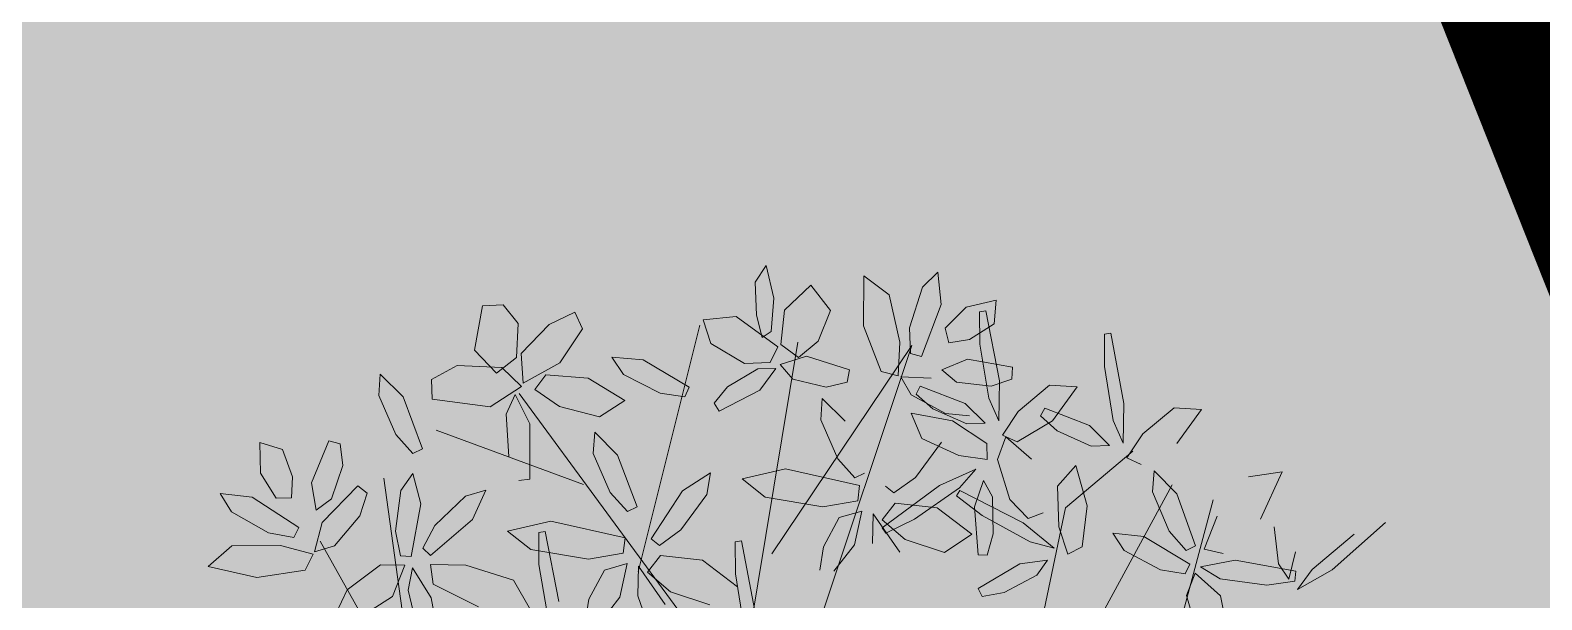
# Model space of a CAD drawing. Header units: metres. Extents: x -466 to 1322, y -1072 to 50.
# Drawn here: x 62.49 to 64.277, y -201.742 to -201.069 of the extents above; entities that cross this region are included whole.
import ezdxf

# ---------------------------------------------------------------- set-up
doc = ezdxf.new("R2010")
doc.units = ezdxf.units.M
doc.linetypes.add('OCULTA2', pattern=[0.3, 0.2, -0.1])
doc.layers.add('-Arbol', color=64, linetype='Continuous', lineweight=9)
doc.layers.add('AKU_Poligono', color=1, linetype='Continuous')
doc.layers.add('Poligono Fisico', color=3, linetype='Continuous')
doc.layers.add('Hatch jardín', color=7, linetype='Continuous', lineweight=0, true_color=0x6c9a77)

# ---------------------------------------------------------------- blocks, each defined once
blk = doc.blocks.new('Planta(planta)002')
at = {"color": 60}
for p, q in [((-0.6896, 0.4637), (-0.7639, 0.5035)), ((-0.7381, 0.4732), (-0.6817, 0.4412)), ((-0.6535, 0.4333), (-0.6896, 0.4637)), ((-0.6817, 0.4412), (-0.6535, 0.4333)), ((-0.6616, 0.4191), (-0.6945, 0.4155)), ((-0.6745, 0.4016), (-0.6616, 0.4191)), ((-0.6734, 0.4238), (-0.6619, 0.4268)), ((-0.6607, 0.3521), (-0.6734, 0.4238)), ((-0.6619, 0.4268), (-0.6459, 0.3975)), ((-0.7136, 0.3817), (-0.6745, 0.4016)), ((-0.6459, 0.3975), (-0.6337, 0.3428)), ((-0.615, 0.3504), (-0.5599, 0.3845)), ((-0.7779, 0.3679), (-0.7585, 0.3326)), ((-0.7166, 0.3635), (-0.7779, 0.3679)), ((-0.6391, 0.3163), (-0.6607, 0.3521)), ((-0.6337, 0.3428), (-0.6391, 0.3163)), ((-0.63, 0.313), (-0.615, 0.3504)), ((-0.5615, 0.3419), (-0.6014, 0.3124)), ((-0.6603, 0.3129), (-0.6631, 0.336)), ((-0.7021, 0.3139), (-0.6603, 0.3129)), ((-0.6014, 0.3124), (-0.63, 0.313)), ((-0.7106, 0.2602), (-0.6603, 0.3023)), ((-0.6514, 0.2935), (-0.6658, 0.2668)), ((-0.6603, 0.3023), (-0.6514, 0.2935)), ((-0.6498, 0.241), (-0.6376, 0.3032)), ((-0.6376, 0.3032), (-0.6251, 0.302)), ((-0.6251, 0.302), (-0.6193, 0.2731)), ((-0.6193, 0.2731), (-0.6261, 0.2249)), ((-0.8142, 0.2532), (-0.8047, 0.222)), ((-0.7664, 0.2394), (-0.8142, 0.2532)), ((-0.7269, 0.2257), (-0.7106, 0.2602)), ((-0.6658, 0.2668), (-0.7026, 0.2324)), ((-0.7026, 0.2324), (-0.7269, 0.2257)), ((-0.6406, 0.205), (-0.6498, 0.241)), ((-0.8047, 0.222), (-0.7631, 0.1977)), ((-0.6261, 0.2249), (-0.6406, 0.205)), ((-0.7631, 0.1977), (-0.7301, 0.1898)), ((-0.7301, 0.1898), (-0.7285, 0.2086)), ((-0.7447, 0.1798), (-0.7893, 0.1645)), ((-0.7659, 0.1596), (-0.7447, 0.1798)), ((-0.7893, 0.1645), (-0.8617, 0.1213)), ((-0.7366, 0.1656), (-0.7506, 0.1355)), ((-0.7283, 0.1455), (-0.7366, 0.1656)), ((-0.6605, 0.1657), (-0.7007, 0.1364)), ((-0.6129, 0.1767), (-0.6605, 0.1657)), ((-0.6255, 0.1427), (-0.599, 0.1639)), ((-0.599, 0.1639), (-0.6129, 0.1767)), ((-0.8224, 0.1278), (-0.7659, 0.1596)), ((-0.7314, 0.1017), (-0.7283, 0.1455)), ((-0.6001, 0.1462), (-0.6154, 0.1016)), ((-0.5972, 0.1171), (-0.6001, 0.1462)), ((-0.5839, 0.1438), (-0.5687, 0.1144)), ((-0.5629, 0.1381), (-0.5839, 0.1438)), ((-0.858, 0.1145), (-0.8224, 0.1278)), ((-0.7506, 0.1355), (-0.7517, 0.0784)), ((-0.7007, 0.1364), (-0.6703, 0.1247)), ((-0.6703, 0.1247), (-0.6255, 0.1427)), ((-0.5303, 0.1088), (-0.5629, 0.1381)), ((-0.8617, 0.1213), (-0.858, 0.1145)), ((-0.6348, 0.1196), (-0.6224, 0.1054)), ((-0.6068, 0.0529), (-0.5972, 0.1171)), ((-0.5687, 0.1144), (-0.5243, 0.0785)), ((-0.517, 0.086), (-0.5303, 0.1088)), ((-0.7886, 0.1057), (-0.779, 0.0746)), ((-0.7407, 0.0922), (-0.7886, 0.1057)), ((-0.7412, 0.0772), (-0.7314, 0.1017)), ((-0.7027, 0.0616), (-0.7407, 0.0922)), ((-0.6224, 0.1054), (-0.6358, 0.077)), ((-0.6154, 0.1016), (-0.6257, 0.018)), ((-0.779, 0.0746), (-0.7372, 0.0505)), ((-0.7517, 0.0784), (-0.7412, 0.0772)), ((-0.7039, 0.0472), (-0.6894, 0.0847)), ((-0.6358, 0.077), (-0.6753, 0.047)), ((-0.5912, 0.0728), (-0.6319, 0.0566)), ((-0.5649, 0.0746), (-0.5912, 0.0728)), ((-0.5614, 0.0647), (-0.5649, 0.0746)), ((-0.5243, 0.0785), (-0.517, 0.086)), ((-0.7042, 0.0428), (-0.7027, 0.0616)), ((-0.6319, 0.0566), (-0.6464, 0.0403)), ((-0.6133, 0.0409), (-0.5614, 0.0647)), ((-0.7372, 0.0505), (-0.7042, 0.0428)), ((-0.6753, 0.047), (-0.7039, 0.0472)), ((-0.6464, 0.0403), (-0.6133, 0.0409)), ((-0.6181, 0.0167), (-0.6068, 0.0529)), ((-0.597, -0.0002), (-0.5818, 0.0493)), ((-0.5818, 0.0493), (-0.5505, 0.0261)), ((-0.7838, 0.0261), (-0.7704, 0.0303)), ((-0.7744, -0.0272), (-0.7838, 0.0261)), ((-0.7704, 0.0303), (-0.7543, 0.0102)), ((-0.7187, 0.0327), (-0.7633, 0.0172)), ((-0.7398, 0.0124), (-0.7187, 0.0327)), ((-0.7106, 0.0185), (-0.7244, -0.0117)), ((-0.7022, -0.0016), (-0.7106, 0.0185)), ((-0.6887, 0.0289), (-0.7, -0.0186)), ((-0.6711, 0.0357), (-0.6887, 0.0289)), ((-0.6638, 0.0026), (-0.6711, 0.0357)), ((-0.6557, 0.0269), (-0.6226, -0.0067)), ((-0.6284, 0.0165), (-0.6557, 0.0269)), ((-0.6257, 0.018), (-0.6181, 0.0167)), ((-0.5505, 0.0261), (-0.5488, -0.0228)), ((-0.7633, 0.0172), (-0.8354, -0.0264)), ((-0.7962, -0.0197), (-0.7398, 0.0124)), ((-0.7543, 0.0102), (-0.7442, -0.0299)), ((-0.6677, -0.0456), (-0.6638, 0.0026)), ((-0.5751, -0.0205), (-0.6284, 0.0165)), ((-0.8514, -0.0195), (-0.8245, -0.0122)), ((-0.8245, -0.0122), (-0.7972, -0.0329)), ((-0.7244, -0.0117), (-0.7252, -0.0688)), ((-0.7121, -0.0019), (-0.7052, -0.0294)), ((-0.705, -0.0453), (-0.7022, -0.0016)), ((-0.6226, -0.0067), (-0.5522, -0.053)), ((-0.585, -0.0488), (-0.597, -0.0002)), ((-0.8315, -0.05), (-0.8514, -0.0195)), ((-0.8354, -0.0264), (-0.8317, -0.0332)), ((-0.8317, -0.0332), (-0.7962, -0.0197)), ((-0.7972, -0.0329), (-0.7848, -0.0547)), ((-0.7522, -0.0513), (-0.7744, -0.0272)), ((-0.7442, -0.0299), (-0.7522, -0.0513)), ((-0.7052, -0.0294), (-0.7117, -0.0752)), ((-0.7, -0.0186), (-0.6916, -0.0677)), ((-0.6217, -0.0367), (-0.6716, -0.0223)), ((-0.5477, -0.0468), (-0.5751, -0.0205)), ((-0.5642, -0.0687), (-0.5326, -0.0234)), ((-0.5488, -0.0228), (-0.5612, -0.0562)), ((-0.7997, -0.0648), (-0.8315, -0.05)), ((-0.7147, -0.0699), (-0.705, -0.0453)), ((-0.6916, -0.0677), (-0.6677, -0.0456)), ((-0.5958, -0.0542), (-0.6217, -0.0367)), ((-0.5612, -0.0562), (-0.585, -0.0488)), ((-0.5522, -0.053), (-0.5477, -0.0468)), ((-0.7848, -0.0547), (-0.7997, -0.0648)), ((-0.7275, -0.094), (-0.7384, -0.0597)), ((-0.7252, -0.0688), (-0.7147, -0.0699)), ((-0.5998, -0.0662), (-0.5958, -0.0542)), ((-0.531, -0.0573), (-0.5642, -0.0687)), ((-0.8589, -0.0955), (-0.8242, -0.0789)), ((-0.8242, -0.0789), (-0.7586, -0.0795)), ((-0.7586, -0.0795), (-0.7574, -0.0927)), ((-0.7117, -0.0752), (-0.7275, -0.094)), ((-0.5222, -0.0769), (-0.5625, -0.0825)), ((-0.5625, -0.0825), (-0.546, -0.105)), ((-0.4843, -0.0888), (-0.5222, -0.0769)), ((-0.8359, -0.1067), (-0.8589, -0.0955)), ((-0.7856, -0.1043), (-0.8359, -0.1067)), ((-0.7574, -0.0927), (-0.7856, -0.1043)), ((-0.7656, -0.1091), (-0.7274, -0.0972)), ((-0.7274, -0.0972), (-0.7253, -0.1181)), ((-0.5968, -0.1036), (-0.6108, -0.1305)), ((-0.6059, -0.0949), (-0.5968, -0.1036)), ((-0.5901, -0.0953), (-0.5724, -0.0912)), ((-0.5784, -0.1845), (-0.5901, -0.0953)), ((-0.5724, -0.0912), (-0.5513, -0.1273)), ((-0.546, -0.105), (-0.5072, -0.1103)), ((-0.5072, -0.1103), (-0.4799, -0.105)), ((-0.8137, -0.1403), (-0.7656, -0.1091)), ((-0.7253, -0.1181), (-0.769, -0.1561)), ((-0.8244, -0.1761), (-0.8137, -0.1403)), ((-0.6714, -0.1724), (-0.6555, -0.1377)), ((-0.6108, -0.1305), (-0.6472, -0.1653)), ((-0.5513, -0.1273), (-0.5385, -0.1951)), ((-0.769, -0.1561), (-0.8244, -0.1761)), ((-0.7141, -0.1538), (-0.6996, -0.1512)), ((-0.7118, -0.2069), (-0.7141, -0.1538)), ((-0.6996, -0.1512), (-0.6857, -0.1726)), ((-0.4082, -0.1602), (-0.4803, -0.2037)), ((-0.6857, -0.1726), (-0.6808, -0.2129)), ((-0.6472, -0.1653), (-0.6714, -0.1724)), ((-0.4411, -0.197), (-0.3847, -0.1649)), ((-0.5494, -0.2284), (-0.5784, -0.1845)), ((-0.5385, -0.1951), (-0.5494, -0.2284)), ((-0.4429, -0.239), (-0.4278, -0.1895)), ((-0.7926, -0.2314), (-0.7724, -0.1993)), ((-0.7724, -0.1993), (-0.7332, -0.2002)), ((-0.7332, -0.2002), (-0.7073, -0.2155)), ((-0.6921, -0.2329), (-0.7118, -0.2069)), ((-0.6808, -0.2129), (-0.6921, -0.2329)), ((-0.4803, -0.2037), (-0.4766, -0.2105)), ((-0.4766, -0.2105), (-0.4411, -0.197)), ((-0.3965, -0.2127), (-0.3947, -0.2616)), ((-0.7539, -0.2504), (-0.7926, -0.2314)), ((-0.7073, -0.2155), (-0.7145, -0.2404)), ((-0.7145, -0.2404), (-0.7539, -0.2504)), ((-0.7273, -0.3012), (-0.7107, -0.2426)), ((-0.7107, -0.2426), (-0.6898, -0.2449)), ((-0.6898, -0.2449), (-0.6785, -0.273)), ((-0.6857, -0.2362), (-0.6552, -0.2449)), ((-0.6779, -0.2559), (-0.6857, -0.2362)), ((-0.6552, -0.2449), (-0.6154, -0.2814)), ((-0.431, -0.2876), (-0.4429, -0.239)), ((-0.3193, -0.2486), (-0.377, -0.2961)), ((-0.7628, -0.2671), (-0.7962, -0.2889)), ((-0.7248, -0.2565), (-0.7628, -0.2671)), ((-0.7368, -0.2794), (-0.7147, -0.2638)), ((-0.7147, -0.2638), (-0.7248, -0.2565)), ((-0.6458, -0.2821), (-0.6779, -0.2559)), ((-0.5176, -0.2611), (-0.543, -0.2659)), ((-0.543, -0.2659), (-0.5116, -0.2896)), ((-0.4677, -0.2755), (-0.5176, -0.2611)), ((-0.4101, -0.3075), (-0.3786, -0.2622)), ((-0.3947, -0.2616), (-0.4072, -0.295)), ((-0.773, -0.2942), (-0.7368, -0.2794)), ((-0.6785, -0.273), (-0.6869, -0.3186)), ((-0.6221, -0.2903), (-0.6458, -0.2821)), ((-0.6154, -0.2814), (-0.6221, -0.2903)), ((-0.4418, -0.293), (-0.4677, -0.2755)), ((-0.7962, -0.2889), (-0.773, -0.2942)), ((-0.7099, -0.3364), (-0.7273, -0.3012)), ((-0.5116, -0.2896), (-0.4458, -0.305)), ((-0.4458, -0.305), (-0.4418, -0.293)), ((-0.4072, -0.295), (-0.431, -0.2876)), ((-0.377, -0.2961), (-0.4101, -0.3075)), ((-0.6869, -0.3186), (-0.7099, -0.3364)), ((-0.3682, -0.3157), (-0.4085, -0.3213)), ((-0.4085, -0.3213), (-0.392, -0.3437)), ((-0.3303, -0.3276), (-0.3682, -0.3157)), ((-0.6409, -0.3869), (-0.6296, -0.3245)), ((-0.6296, -0.3245), (-0.6171, -0.3255)), ((-0.6171, -0.3255), (-0.6109, -0.3543)), ((-0.525, -0.3762), (-0.4754, -0.3334)), ((-0.4754, -0.3334), (-0.4663, -0.3421)), ((-0.4361, -0.3341), (-0.4184, -0.33)), ((-0.4244, -0.4232), (-0.4361, -0.3341)), ((-0.4184, -0.33), (-0.3973, -0.3661)), ((-0.6109, -0.3543), (-0.617, -0.4026)), ((-0.4663, -0.3421), (-0.4803, -0.369)), ((-0.392, -0.3437), (-0.3532, -0.3491)), ((-0.3532, -0.3491), (-0.3259, -0.3438)), ((-0.4803, -0.369), (-0.5167, -0.4039)), ((-0.3973, -0.3661), (-0.3845, -0.4339)), ((-0.5409, -0.4109), (-0.525, -0.3762)), ((-0.3384, -0.3818), (-0.4105, -0.4254))]:
    blk.add_line(p, q, dxfattribs=at)
at = {"color": 44}
for p, q in [((-0.5105, 0.3219), (-0.7187, 0.3027)), ((-0.1475, 0.1682), (-0.7187, 0.2514)), ((-0.6493, 0.1425), (-0.74, 0.1938)), ((-0.4731, 0.1682), (-0.6493, 0.1425)), ((-0.7667, -0.0945), (-0.1951, -0.0769)), ((-0.4785, -0.1649), (-0.7667, -0.0945)), ((-0.3237, -0.1457), (-0.724, -0.2226)), ((-0.3118, -0.1458), (-0.5532, -0.5108)), ((0.0972, -0.1949), (-0.3077, -0.671)), ((-0.4038, -0.3058), (-0.7027, -0.3379)), ((-0.4785, -0.4021), (-0.4785, -0.5877)), ((-0.1635, -0.498), (-0.4038, -0.6261))]:
    blk.add_line(p, q, dxfattribs=at)
at = {"color": 62}
for p, q in [((-0.6312, -0.4227), (-0.6409, -0.3869)), ((-0.5982, -0.4405), (-0.5884, -0.3904)), ((-0.5884, -0.3904), (-0.5599, -0.4121)), ((-0.3713, -0.4187), (-0.315, -0.3865)), ((-0.617, -0.4026), (-0.6312, -0.4227)), ((-0.5167, -0.4039), (-0.5409, -0.4109)), ((-0.3174, -0.4097), (-0.3435, -0.4404)), ((-0.5599, -0.4121), (-0.5552, -0.4608)), ((-0.3954, -0.4672), (-0.4244, -0.4232)), ((-0.4105, -0.4254), (-0.4068, -0.4321)), ((-0.4068, -0.4321), (-0.3713, -0.4187)), ((-0.5847, -0.4885), (-0.5982, -0.4405)), ((-0.3845, -0.4339), (-0.3954, -0.4672)), ((-0.3435, -0.4404), (-0.3409, -0.4998)), ((-0.5552, -0.4608), (-0.5638, -0.4947)), ((-0.5238, -0.4866), (-0.4624, -0.4636)), ((-0.4624, -0.4636), (-0.4565, -0.4755)), ((-0.6662, -0.482), (-0.6507, -0.4666)), ((-0.6417, -0.5056), (-0.6662, -0.482)), ((-0.6507, -0.4666), (-0.6036, -0.4778)), ((-0.6036, -0.4778), (-0.566, -0.5104)), ((-0.3063, -0.5283), (-0.2997, -0.4685)), ((-0.5638, -0.4947), (-0.5847, -0.4885)), ((-0.5503, -0.5145), (-0.5238, -0.4866)), ((-0.4787, -0.4964), (-0.5248, -0.5167)), ((-0.3409, -0.4998), (-0.327, -0.5392)), ((-0.2904, -0.5248), (-0.2279, -0.4875)), ((-0.5982, -0.5249), (-0.6417, -0.5056)), ((-0.566, -0.5104), (-0.5982, -0.5249)), ((-0.5748, -0.5406), (-0.5619, -0.5108)), ((-0.5619, -0.5108), (-0.5264, -0.5372)), ((-0.5248, -0.5167), (-0.5503, -0.5145)), ((-0.4321, -0.5079), (-0.3941, -0.5109)), ((-0.4172, -0.5282), (-0.4321, -0.5079)), ((-0.3941, -0.5109), (-0.3369, -0.5429)), ((-0.6302, -0.5403), (-0.5921, -0.5284)), ((-0.5921, -0.5284), (-0.5665, -0.5441)), ((-0.372, -0.5504), (-0.4172, -0.5282)), ((-0.327, -0.5392), (-0.3063, -0.5283)), ((-0.3162, -0.5577), (-0.2904, -0.5248)), ((-0.2428, -0.5225), (-0.2895, -0.5533)), ((-0.6449, -0.5645), (-0.6302, -0.5403)), ((-0.5665, -0.5441), (-0.5831, -0.5779)), ((-0.5587, -0.591), (-0.5748, -0.5406)), ((-0.5264, -0.5372), (-0.5114, -0.6049)), ((-0.3419, -0.5544), (-0.372, -0.5504)), ((-0.3369, -0.5429), (-0.3419, -0.5544)), ((-0.2895, -0.5533), (-0.3162, -0.5577)), ((-0.6353, -0.587), (-0.6449, -0.5645)), ((-0.5831, -0.5779), (-0.6353, -0.587)), ((-0.4208, -0.5959), (-0.3905, -0.5745)), ((-0.5328, -0.6135), (-0.5587, -0.591)), ((-0.5114, -0.6049), (-0.5328, -0.6135)), ((-0.5018, -0.638), (-0.4521, -0.5952)), ((-0.443, -0.6039), (-0.4571, -0.6308)), ((-0.4521, -0.5952), (-0.443, -0.6039)), ((-0.3971, -0.6024), (-0.4208, -0.5959)), ((-0.5176, -0.6727), (-0.5018, -0.638)), ((-0.4571, -0.6308), (-0.4934, -0.6656)), ((-0.4934, -0.6656), (-0.5176, -0.6727)), ((-0.4241, -0.6885), (-0.4011, -0.677)), ((-0.4229, -0.7025), (-0.4241, -0.6885)), ((-0.3927, -0.7782), (-0.3941, -0.7504))]:
    blk.add_line(p, q, dxfattribs=at)
at = {"color": 64}
for p, q in [((-0.3905, -0.5745), (-0.328, -0.5638)), ((-0.328, -0.5638), (-0.3246, -0.5759)), ((-0.316, -0.5674), (-0.2758, -0.5682)), ((-0.3064, -0.5944), (-0.316, -0.5674)), ((-0.2758, -0.5682), (-0.2243, -0.6075)), ((-0.3246, -0.5759), (-0.3496, -0.5916)), ((-0.3496, -0.5916), (-0.3971, -0.6024)), ((-0.2647, -0.6212), (-0.3064, -0.5944)), ((-0.2335, -0.6241), (-0.2647, -0.6212)), ((-0.3846, -0.6517), (-0.3804, -0.6384)), ((-0.3804, -0.6384), (-0.352, -0.6374)), ((-0.352, -0.6374), (-0.3086, -0.6535)), ((-0.3294, -0.6763), (-0.3846, -0.6517)), ((-0.3086, -0.6535), (-0.2936, -0.6729)), ((-0.4011, -0.677), (-0.3597, -0.6757)), ((-0.3597, -0.6757), (-0.3406, -0.688)), ((-0.2936, -0.6729), (-0.3294, -0.6763)), ((-0.2904, -0.6735), (-0.2696, -0.6759)), ((-0.2869, -0.7134), (-0.2904, -0.6735)), ((-0.2696, -0.6759), (-0.2417, -0.7267)), ((-0.3406, -0.688), (-0.3689, -0.7046)), ((-0.3689, -0.7046), (-0.4229, -0.7025)), ((-0.3288, -0.7643), (-0.3144, -0.7003)), ((-0.3144, -0.7003), (-0.3012, -0.7019)), ((-0.3012, -0.7019), (-0.2958, -0.7319)), ((-0.2666, -0.767), (-0.2869, -0.7134)), ((-0.3941, -0.7504), (-0.3681, -0.7281)), ((-0.3681, -0.7281), (-0.3442, -0.7206)), ((-0.3442, -0.7206), (-0.3375, -0.7373)), ((-0.2958, -0.7319), (-0.3042, -0.7816)), ((-0.2417, -0.7267), (-0.234, -0.7851)), ((-0.3375, -0.7373), (-0.3587, -0.7652)), ((-0.3587, -0.7652), (-0.3927, -0.7782)), ((-0.32, -0.8017), (-0.3288, -0.7643)), ((-0.234, -0.7851), (-0.2666, -0.767)), ((-0.3042, -0.7816), (-0.32, -0.8017))]:
    blk.add_line(p, q, dxfattribs=at)

msp = doc.modelspace()

# ---------------------------------------------------------------- hatches: boundary and pattern name
at = {"layer": 'Hatch jardín', "transparency": 33554687}
h = msp.add_hatch(color=256, dxfattribs=at)
h.dxf.hatch_style = 1
h.paths.add_polyline_path([(48.8331, -217.4451), (59.5678, -194.4798), (60.6826, -192.139), (65.8133, -205.0581), (50.7212, -218.3579)])

# ---------------------------------------------------------------- linework, layer by layer
at = {"layer": 'AKU_Poligono'}
msp.add_lwpolyline([(24.6959, -101.5251), (92.1869, -271.4663), (95.0128, -292.582)], dxfattribs=at)
at = {"layer": 'Hatch jardín'}
msp.add_lwpolyline([(48.8331, -217.4451), (59.5678, -194.4798), (60.6826, -192.139), (65.8133, -205.0581), (50.7212, -218.3579), (48.8331, -217.4451)], dxfattribs=at)
at = {"layer": 'Poligono Fisico', "color": 5, "linetype": 'OCULTA2', "const_width": 0.125}
msp.add_lwpolyline([(50.8561, -218.239), (9.0603, -197.2712), (50.4645, -166.4099), (65.8133, -205.0581)], close=True, dxfattribs=at)

# ---------------------------------------------------------------- block references
at = {"layer": '-Arbol', "lineweight": 5, "rotation": 249.7822847883502}
msp.add_blockref('Planta(planta)002', (63.356, -202.1938), dxfattribs=at)

doc.saveas('drawing.dxf')
